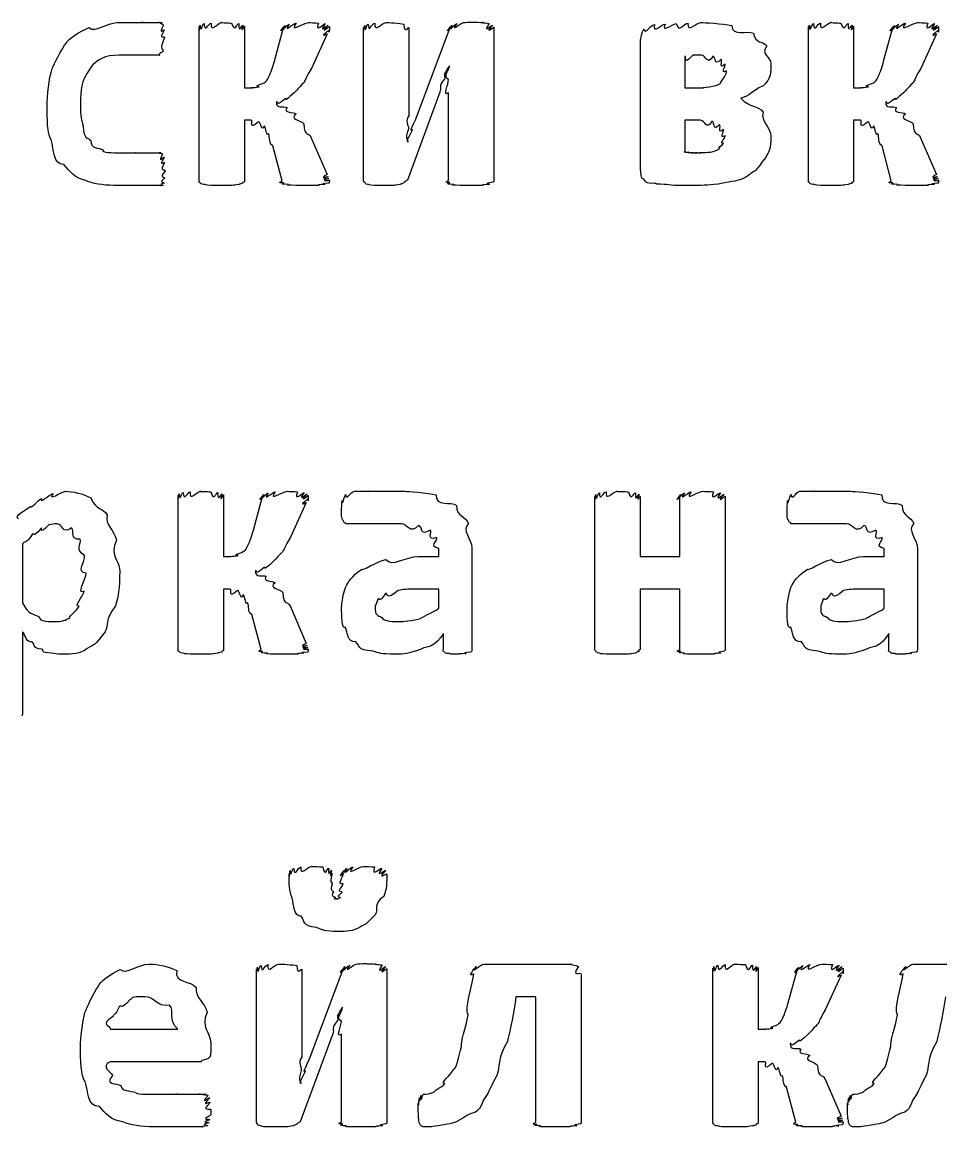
# Model space of a CAD drawing. Header units: millimetres. Extents: x 25 to 190, y 204 to 253.
# Drawn here: x 168.47 to 178.42, y 209.42 to 221.39 of the extents above; entities that cross this region are included whole.
import ezdxf

# ---------------------------------------------------------------- set-up
doc = ezdxf.new("R2010")
doc.units = ezdxf.units.MM
doc.layers.get('0').update_dxf_attribs({"linetype": 'CONTINUOUS'})

msp = doc.modelspace()

# ---------------------------------------------------------------- linework, layer by layer
at = {"color": 0}
for p, q in [((170.384, 219.662), (170.384, 221.338)), ((170.874, 221.343), (170.874, 220.676)), ((171.199, 220.963), (171.298, 221.327)), ((171.772, 221.26), (171.602, 220.886)), ((172.166, 219.673), (172.166, 221.327)), ((172.657, 221.327), (172.657, 220.373)), ((172.74, 220.357), (173.104, 221.327)), ((173.578, 221.332), (173.578, 219.673)), ((176.985, 219.662), (176.985, 221.338)), ((177.476, 221.343), (177.476, 220.676)), ((177.801, 220.963), (177.901, 221.327)), ((178.375, 221.26), (178.204, 220.886)), ((175.168, 219.8), (175.168, 221.2)), ((175.647, 221.018), (175.647, 220.676)), ((176.1, 220.858), (176.1, 220.858)), ((170.874, 220.676), (170.957, 220.676)), ((172.993, 220.627), (172.641, 219.673)), ((175.647, 220.676), (175.846, 220.676)), ((177.476, 220.676), (177.559, 220.676)), ((173.087, 219.673), (173.087, 220.621)), ((170.946, 220.323), (170.874, 220.323)), ((170.874, 220.323), (170.874, 219.656)), ((175.818, 220.323), (175.647, 220.323)), ((175.647, 220.323), (175.647, 219.982)), ((177.548, 220.323), (177.476, 220.323)), ((177.476, 220.323), (177.476, 219.656)), ((176.083, 220.153), (176.083, 220.153)), ((176.579, 220.147), (176.579, 220.147)), ((171.282, 219.668), (171.183, 220.048)), ((171.596, 220.141), (171.772, 219.734)), ((177.884, 219.668), (177.785, 220.048)), ((178.198, 220.141), (178.375, 219.734)), ((170.016, 219.772), (170.016, 219.772)), ((171.795, 219.662), (171.795, 219.662)), ((178.397, 219.662), (178.397, 219.662)), ((170.156, 214.583), (170.156, 216.258)), ((170.647, 216.264), (170.647, 215.597)), ((170.972, 215.883), (171.071, 216.247)), ((174.672, 214.594), (174.672, 216.247)), ((175.162, 216.247), (175.162, 215.597)), ((175.592, 215.597), (175.592, 216.247)), ((176.083, 216.247), (176.083, 214.594)), ((171.545, 216.181), (171.374, 215.806)), ((168.471, 215.735), (168.471, 215.095)), ((172.981, 215.597), (172.981, 215.685)), ((173.339, 215.69), (173.339, 214.594)), ((177.808, 215.597), (177.808, 215.685)), ((178.167, 215.69), (178.167, 214.594)), ((170.647, 215.597), (170.729, 215.597)), ((172.755, 215.597), (172.981, 215.597)), ((175.162, 215.597), (175.592, 215.597)), ((177.582, 215.597), (177.808, 215.597)), ((169.16, 215.415), (169.16, 215.415)), ((169.523, 215.442), (169.523, 215.442)), ((170.718, 215.244), (170.647, 215.244)), ((170.647, 215.244), (170.647, 214.577)), ((172.981, 215.244), (172.744, 215.244)), ((172.981, 215.035), (172.981, 215.244)), ((175.592, 215.244), (175.162, 215.244)), ((175.162, 215.244), (175.162, 214.588)), ((175.592, 214.588), (175.592, 215.244)), ((177.808, 215.244), (177.571, 215.244)), ((177.808, 215.035), (177.808, 215.244)), ((171.369, 215.062), (171.545, 214.654)), ((171.055, 214.588), (170.955, 214.968)), ((168.471, 214.781), (168.471, 213.894)), ((173.03, 214.594), (173.03, 214.764)), ((177.858, 214.594), (177.858, 214.764)), ((171.567, 214.583), (171.567, 214.583)), ((172.417, 212.156), (172.417, 212.156)), ((173.465, 211.18), (174.418, 211.18)), ((178.117, 211.18), (179.071, 211.18)), ((171.006, 209.471), (171.006, 211.125)), ((171.497, 211.125), (171.497, 210.172)), ((171.579, 210.155), (171.943, 211.125)), ((172.417, 211.13), (172.417, 209.471)), ((174.523, 211.07), (174.523, 209.471)), ((175.951, 209.46), (175.951, 211.136)), ((176.441, 211.142), (176.441, 210.475)), ((176.766, 210.761), (176.866, 211.125)), ((177.34, 211.059), (177.169, 210.684)), ((174.032, 210.827), (173.817, 210.827)), ((174.032, 209.471), (174.032, 210.827)), ((169.419, 210.475), (170.152, 210.475)), ((176.441, 210.475), (176.524, 210.475)), ((171.833, 210.425), (171.48, 209.471)), ((171.927, 209.471), (171.927, 210.42)), ((170.51, 210.326), (170.51, 210.265)), ((170.405, 210.122), (169.419, 210.122)), ((176.513, 210.122), (176.441, 210.122)), ((176.441, 210.122), (176.441, 209.455)), ((177.163, 209.94), (177.34, 209.532)), ((176.849, 209.466), (176.75, 209.846)), ((177.362, 209.46), (177.362, 209.46))]:
    msp.add_line(p, q, dxfattribs=at)
for points in [[(169.194, 221.327), (169.251, 221.263), (169.384, 221.382), (169.492, 221.382)], [(169.492, 221.382), (169.526, 221.382), (169.592, 221.382), (169.641, 221.382)], [(169.641, 221.382), (169.625, 221.382), (169.737, 221.382), (169.779, 221.382)], [(169.779, 221.382), (169.707, 221.382), (169.855, 221.382), (169.889, 221.382)], [(169.889, 221.382), (169.89, 221.382), (169.944, 221.382), (169.955, 221.382)], [(169.955, 221.382), (169.916, 221.382), (169.978, 221.382), (169.982, 221.382)], [(169.982, 221.382), (169.927, 221.382), (169.995, 221.372), (169.999, 221.354)], [(169.999, 221.354), (169.934, 221.23), (170.004, 221.321), (170.004, 221.299)], [(170.384, 221.338), (170.384, 221.241), (170.386, 221.35), (170.394, 221.354)], [(170.394, 221.354), (170.401, 221.252), (170.419, 221.367), (170.439, 221.371)], [(170.439, 221.371), (170.441, 221.26), (170.486, 221.376), (170.516, 221.376)], [(170.516, 221.376), (170.505, 221.263), (170.585, 221.382), (170.626, 221.382)], [(170.626, 221.382), (170.589, 221.382), (170.706, 221.379), (170.736, 221.376)], [(170.736, 221.376), (170.769, 221.26), (170.794, 221.374), (170.813, 221.371)], [(170.813, 221.371), (170.809, 221.252), (170.849, 221.361), (170.857, 221.354)], [(170.857, 221.354), (170.827, 221.241), (170.874, 221.346), (170.874, 221.343)], [(171.298, 221.327), (171.228, 221.239), (171.304, 221.345), (171.315, 221.349)], [(171.315, 221.349), (171.25, 221.25), (171.34, 221.361), (171.359, 221.365)], [(171.359, 221.365), (171.29, 221.26), (171.406, 221.376), (171.436, 221.376)], [(171.436, 221.376), (171.354, 221.263), (171.513, 221.382), (171.569, 221.382)], [(171.569, 221.382), (171.57, 221.382), (171.649, 221.379), (171.679, 221.376)], [(171.679, 221.376), (171.632, 221.26), (171.735, 221.374), (171.751, 221.371)], [(171.751, 221.371), (171.665, 221.252), (171.779, 221.361), (171.783, 221.354)], [(171.783, 221.354), (171.676, 221.241), (171.795, 221.345), (171.795, 221.338)], [(172.166, 221.327), (172.166, 221.234), (172.169, 221.341), (172.178, 221.349)], [(172.178, 221.349), (172.18, 221.25), (172.197, 221.361), (172.216, 221.365)], [(172.216, 221.365), (172.218, 221.26), (172.258, 221.376), (172.288, 221.376)], [(172.288, 221.376), (172.28, 221.263), (172.361, 221.382), (172.409, 221.382)], [(172.409, 221.382), (172.423, 221.382), (172.569, 221.376), (172.602, 221.365)], [(172.602, 221.365), (172.61, 221.245), (172.657, 221.345), (172.657, 221.327)], [(173.104, 221.327), (173.029, 221.239), (173.115, 221.346), (173.126, 221.354)], [(173.126, 221.354), (173.055, 221.252), (173.156, 221.367), (173.175, 221.371)], [(173.175, 221.371), (173.095, 221.263), (173.221, 221.382), (173.247, 221.382)], [(173.247, 221.382), (173.265, 221.385), (173.308, 221.387), (173.352, 221.387)], [(173.352, 221.387), (173.353, 221.385), (173.432, 221.385), (173.462, 221.382)], [(173.462, 221.382), (173.412, 221.382), (173.513, 221.378), (173.528, 221.371)], [(173.528, 221.371), (173.445, 221.252), (173.559, 221.361), (173.567, 221.354)], [(173.567, 221.354), (173.459, 221.239), (173.578, 221.339), (173.578, 221.332)], [(175.206, 221.31), (175.219, 221.245), (175.268, 221.356), (175.317, 221.36)], [(175.317, 221.36), (175.303, 221.252), (175.391, 221.365), (175.433, 221.365)], [(175.433, 221.365), (175.384, 221.257), (175.513, 221.371), (175.554, 221.371)], [(175.554, 221.371), (175.583, 221.26), (175.636, 221.376), (175.681, 221.376)], [(175.681, 221.376), (175.671, 221.263), (175.77, 221.382), (175.818, 221.382)], [(175.818, 221.382), (175.847, 221.382), (176.058, 221.371), (176.155, 221.349)], [(176.155, 221.349), (176.156, 221.223), (176.328, 221.302), (176.392, 221.266)], [(176.985, 221.338), (176.985, 221.241), (176.988, 221.35), (176.997, 221.354)], [(176.997, 221.354), (177.003, 221.252), (177.021, 221.367), (177.041, 221.371)], [(177.041, 221.371), (177.043, 221.26), (177.087, 221.376), (177.118, 221.376)], [(177.118, 221.376), (177.107, 221.263), (177.187, 221.382), (177.228, 221.382)], [(177.228, 221.382), (177.191, 221.382), (177.308, 221.379), (177.338, 221.376)], [(177.338, 221.376), (177.371, 221.26), (177.396, 221.374), (177.415, 221.371)], [(177.415, 221.371), (177.411, 221.252), (177.451, 221.361), (177.46, 221.354)], [(177.46, 221.354), (177.429, 221.241), (177.476, 221.346), (177.476, 221.343)], [(177.901, 221.327), (177.83, 221.239), (177.906, 221.345), (177.917, 221.349)], [(177.917, 221.349), (177.852, 221.25), (177.942, 221.361), (177.961, 221.365)], [(177.961, 221.365), (177.892, 221.26), (178.008, 221.376), (178.038, 221.376)], [(178.038, 221.376), (177.956, 221.263), (178.116, 221.382), (178.171, 221.382)], [(178.171, 221.382), (178.172, 221.382), (178.251, 221.379), (178.281, 221.376)], [(178.281, 221.376), (178.234, 221.26), (178.337, 221.374), (178.352, 221.371)], [(178.352, 221.371), (178.267, 221.252), (178.381, 221.361), (178.386, 221.354)], [(178.386, 221.354), (178.278, 221.241), (178.397, 221.345), (178.397, 221.338)], [(168.952, 221.167), (168.949, 221.194), (169.102, 221.294), (169.194, 221.327)], [(170.004, 221.299), (169.938, 221.186), (170.01, 221.25), (170.01, 221.216)], [(171.789, 221.299), (171.669, 221.197), (171.779, 221.274), (171.772, 221.26)], [(171.795, 221.338), (171.795, 221.223), (171.792, 221.313), (171.789, 221.299)], [(175.168, 221.2), (175.168, 221.19), (175.18, 221.284), (175.206, 221.31)], [(176.392, 221.266), (176.403, 221.15), (176.505, 221.184), (176.535, 221.128)], [(178.391, 221.299), (178.271, 221.197), (178.381, 221.274), (178.375, 221.26)], [(178.397, 221.338), (178.397, 221.223), (178.394, 221.313), (178.391, 221.299)], [(168.792, 220.886), (168.814, 220.93), (168.885, 221.093), (168.952, 221.167)], [(170.01, 221.216), (169.938, 221.084), (170.004, 221.096), (169.993, 221.067)], [(176.535, 221.128), (176.461, 221.04), (176.579, 221.01), (176.579, 220.941)], [(169.519, 221.029), (169.357, 221.029), (169.278, 220.982), (169.205, 220.891)], [(169.69, 221.029), (169.559, 221.029), (169.586, 221.029), (169.519, 221.029)], [(169.811, 221.029), (169.773, 221.029), (169.737, 221.029), (169.69, 221.029)], [(169.9, 221.029), (169.842, 221.029), (169.847, 221.029), (169.811, 221.029)], [(169.955, 221.029), (169.886, 221.029), (169.922, 221.029), (169.9, 221.029)], [(169.993, 221.067), (169.916, 221.029), (169.969, 221.029), (169.955, 221.029)], [(175.725, 221.023), (175.627, 220.908), (175.67, 221.021), (175.647, 221.018)], [(175.829, 221.029), (175.689, 221.029), (175.758, 221.026), (175.725, 221.023)], [(175.951, 221.018), (175.891, 220.911), (175.876, 221.029), (175.829, 221.029)], [(176.039, 220.985), (175.962, 220.897), (175.986, 221.01), (175.951, 221.018)], [(176.083, 220.93), (176.006, 220.866), (176.061, 220.97), (176.039, 220.985)], [(168.737, 220.478), (168.737, 220.588), (168.754, 220.775), (168.792, 220.886)], [(169.205, 220.891), (169.096, 220.727), (169.1, 220.667), (169.1, 220.494)], [(171.155, 220.831), (171.151, 220.816), (171.188, 220.911), (171.199, 220.963)], [(171.602, 220.886), (171.522, 220.754), (171.546, 220.77), (171.513, 220.726)], [(173.098, 220.913), (173.004, 220.787), (173.061, 220.817), (173.043, 220.77)], [(173.087, 220.764), (173.018, 220.787), (173.094, 220.865), (173.098, 220.913)], [(176.1, 220.858), (176.024, 220.822), (176.094, 220.908), (176.083, 220.93)], [(176.579, 220.941), (176.579, 220.756), (176.552, 220.764), (176.496, 220.698)], [(177.757, 220.831), (177.753, 220.816), (177.79, 220.911), (177.801, 220.963)], [(178.204, 220.886), (178.124, 220.754), (178.149, 220.77), (178.116, 220.726)], [(171.1, 220.737), (171.118, 220.743), (171.14, 220.793), (171.155, 220.831)], [(173.043, 220.77), (172.972, 220.69), (173.011, 220.673), (172.993, 220.627)], [(173.087, 220.621), (173.016, 220.569), (173.087, 220.716), (173.087, 220.764)], [(176.033, 220.72), (176.024, 220.738), (176.1, 220.799), (176.1, 220.858)], [(177.702, 220.737), (177.72, 220.743), (177.742, 220.793), (177.757, 220.831)], [(170.957, 220.676), (170.913, 220.676), (171.012, 220.679), (171.034, 220.687)], [(171.034, 220.687), (170.959, 220.694), (171.081, 220.715), (171.1, 220.737)], [(171.513, 220.726), (171.456, 220.668), (171.447, 220.65), (171.414, 220.621)], [(175.846, 220.676), (175.818, 220.676), (175.989, 220.69), (176.033, 220.72)], [(176.496, 220.698), (176.35, 220.628), (176.36, 220.589), (176.254, 220.561)], [(177.559, 220.676), (177.515, 220.676), (177.614, 220.679), (177.636, 220.687)], [(177.636, 220.687), (177.562, 220.694), (177.683, 220.715), (177.702, 220.737)], [(178.116, 220.726), (178.058, 220.668), (178.049, 220.65), (178.016, 220.621)], [(171.315, 220.555), (171.206, 220.463), (171.25, 220.529), (171.221, 220.522)], [(171.221, 220.522), (171.217, 220.436), (171.3, 220.483), (171.337, 220.461)], [(171.414, 220.621), (171.276, 220.496), (171.351, 220.573), (171.315, 220.555)], [(176.254, 220.561), (176.35, 220.456), (176.441, 220.485), (176.496, 220.412)], [(177.917, 220.555), (177.808, 220.463), (177.852, 220.529), (177.823, 220.522)], [(177.823, 220.522), (177.819, 220.436), (177.902, 220.483), (177.939, 220.461)], [(178.016, 220.621), (177.879, 220.496), (177.953, 220.573), (177.917, 220.555)], [(168.781, 220.114), (168.737, 220.172), (168.737, 220.341), (168.737, 220.478)], [(169.1, 220.494), (169.096, 220.348), (169.109, 220.329), (169.128, 220.263)], [(171.337, 220.461), (171.29, 220.396), (171.406, 220.419), (171.436, 220.39)], [(171.436, 220.39), (171.349, 220.337), (171.493, 220.325), (171.519, 220.285)], [(176.496, 220.412), (176.461, 220.313), (176.579, 220.253), (176.579, 220.147)], [(177.939, 220.461), (177.892, 220.396), (178.008, 220.419), (178.038, 220.39)], [(178.038, 220.39), (177.952, 220.337), (178.095, 220.325), (178.121, 220.285)], [(171.028, 220.307), (170.908, 220.205), (170.979, 220.323), (170.946, 220.323)], [(171.089, 220.263), (171.07, 220.187), (171.05, 220.299), (171.028, 220.307)], [(171.519, 220.285), (171.522, 220.139), (171.574, 220.197), (171.596, 220.141)], [(172.657, 220.373), (172.61, 220.308), (172.654, 220.277), (172.652, 220.23)], [(172.696, 220.224), (172.652, 220.183), (172.725, 220.313), (172.74, 220.357)], [(175.94, 220.313), (175.884, 220.205), (175.865, 220.323), (175.818, 220.323)], [(176.022, 220.279), (175.951, 220.191), (175.973, 220.304), (175.94, 220.313)], [(176.066, 220.224), (175.995, 220.161), (176.044, 220.264), (176.022, 220.279)], [(177.631, 220.307), (177.511, 220.205), (177.581, 220.323), (177.548, 220.323)], [(177.691, 220.263), (177.672, 220.187), (177.653, 220.299), (177.631, 220.307)], [(178.121, 220.285), (178.124, 220.139), (178.176, 220.197), (178.198, 220.141)], [(169.128, 220.263), (169.134, 220.103), (169.174, 220.147), (169.211, 220.103)], [(171.138, 220.175), (171.111, 220.143), (171.111, 220.241), (171.089, 220.263)], [(171.183, 220.048), (171.136, 220.07), (171.152, 220.138), (171.138, 220.175)], [(172.652, 220.23), (172.607, 220.095), (172.649, 220.133), (172.646, 220.086)], [(172.646, 220.086), (172.621, 220.095), (172.68, 220.18), (172.696, 220.224)], [(176.083, 220.153), (176.013, 220.121), (176.077, 220.205), (176.066, 220.224)], [(176.066, 220.075), (176.013, 220.062), (176.083, 220.122), (176.083, 220.153)], [(176.579, 220.147), (176.579, 220.004), (176.56, 219.987), (176.524, 219.921)], [(177.741, 220.175), (177.713, 220.143), (177.713, 220.241), (177.691, 220.263)], [(177.785, 220.048), (177.738, 220.07), (177.754, 220.138), (177.741, 220.175)], [(168.918, 219.844), (168.799, 219.841), (168.814, 220.007), (168.781, 220.114)], [(169.211, 220.103), (169.207, 220.015), (169.291, 220.026), (169.343, 220.004)], [(176.022, 220.015), (175.995, 220.018), (176.058, 220.053), (176.066, 220.075)], [(169.343, 220.004), (169.313, 219.971), (169.459, 219.971), (169.525, 219.971)], [(169.525, 219.971), (169.563, 219.971), (169.648, 219.971), (169.696, 219.971)], [(169.696, 219.971), (169.659, 219.971), (169.785, 219.971), (169.823, 219.971)], [(169.823, 219.971), (169.85, 219.971), (169.889, 219.971), (169.911, 219.971)], [(169.911, 219.971), (169.897, 219.971), (169.956, 219.971), (169.972, 219.971)], [(169.972, 219.971), (169.919, 219.971), (169.984, 219.966), (169.988, 219.96)], [(169.988, 219.96), (169.93, 219.838), (170, 219.939), (170.004, 219.921)], [(170.004, 219.921), (169.938, 219.805), (170.01, 219.885), (170.01, 219.861)], [(175.647, 219.982), (175.62, 219.978), (175.676, 219.979), (175.691, 219.976)], [(175.691, 219.976), (175.649, 219.974), (175.72, 219.974), (175.736, 219.971)], [(175.736, 219.971), (175.678, 219.971), (175.764, 219.971), (175.78, 219.971)], [(175.78, 219.971), (175.708, 219.971), (175.809, 219.971), (175.824, 219.971)], [(175.824, 219.971), (175.766, 219.971), (175.907, 219.974), (175.94, 219.982)], [(175.94, 219.982), (175.951, 219.984), (176, 220), (176.022, 220.015)], [(176.524, 219.921), (176.392, 219.753), (176.441, 219.8), (176.375, 219.756)], [(169.145, 219.673), (169.037, 219.695), (168.981, 219.77), (168.918, 219.844)], [(170.01, 219.861), (169.941, 219.753), (170.016, 219.805), (170.016, 219.772)], [(175.201, 219.684), (175.168, 219.687), (175.168, 219.747), (175.168, 219.8)], [(169.459, 219.618), (169.335, 219.618), (169.236, 219.636), (169.145, 219.673)], [(170.01, 219.695), (169.938, 219.647), (170.007, 219.654), (170.004, 219.64)], [(170.016, 219.772), (169.941, 219.691), (170.013, 219.717), (170.01, 219.695)], [(171.298, 219.645), (171.217, 219.643), (171.282, 219.659), (171.282, 219.668)], [(171.772, 219.734), (171.669, 219.687), (171.783, 219.718), (171.783, 219.712)], [(171.783, 219.712), (171.673, 219.673), (171.789, 219.697), (171.789, 219.69)], [(171.789, 219.69), (171.676, 219.658), (171.795, 219.676), (171.795, 219.673)], [(171.795, 219.673), (171.795, 219.651), (171.795, 219.665), (171.795, 219.662)], [(172.178, 219.651), (172.166, 219.647), (172.166, 219.665), (172.166, 219.673)], [(172.641, 219.673), (172.586, 219.643), (172.613, 219.653), (172.602, 219.645)], [(173.098, 219.651), (173.016, 219.647), (173.087, 219.665), (173.087, 219.673)], [(173.578, 219.673), (173.578, 219.647), (173.574, 219.658), (173.567, 219.651)], [(175.317, 219.64), (175.215, 219.636), (175.226, 219.658), (175.201, 219.684)], [(176.375, 219.756), (176.259, 219.665), (176.223, 219.676), (176.121, 219.651)], [(177.901, 219.645), (177.819, 219.643), (177.884, 219.659), (177.884, 219.668)], [(178.375, 219.734), (178.271, 219.687), (178.386, 219.718), (178.386, 219.712)], [(178.386, 219.712), (178.276, 219.673), (178.391, 219.697), (178.391, 219.69)], [(178.391, 219.69), (178.278, 219.658), (178.397, 219.676), (178.397, 219.673)], [(178.397, 219.673), (178.397, 219.651), (178.397, 219.665), (178.397, 219.662)], [(169.619, 219.618), (169.508, 219.618), (169.514, 219.618), (169.459, 219.618)], [(169.767, 219.618), (169.614, 219.618), (169.674, 219.618), (169.619, 219.618)], [(169.889, 219.618), (169.824, 219.618), (169.814, 219.618), (169.767, 219.618)], [(169.966, 219.618), (169.894, 219.618), (169.925, 219.618), (169.889, 219.618)], [(169.993, 219.618), (169.923, 219.618), (169.98, 219.618), (169.966, 219.618)], [(170.004, 219.64), (169.934, 219.618), (170, 219.618), (169.993, 219.618)], [(170.394, 219.645), (170.384, 219.643), (170.384, 219.658), (170.384, 219.662)], [(170.439, 219.629), (170.401, 219.629), (170.405, 219.637), (170.394, 219.645)], [(170.516, 219.618), (170.441, 219.621), (170.46, 219.625), (170.439, 219.629)], [(170.626, 219.618), (170.505, 219.618), (170.549, 219.618), (170.516, 219.618)], [(170.736, 219.618), (170.706, 219.618), (170.67, 219.618), (170.626, 219.618)], [(170.813, 219.629), (170.769, 219.621), (170.769, 219.621), (170.736, 219.618)], [(170.857, 219.64), (170.809, 219.629), (170.835, 219.632), (170.813, 219.629)], [(170.874, 219.656), (170.827, 219.64), (170.869, 219.647), (170.857, 219.64)], [(171.348, 219.629), (171.239, 219.629), (171.31, 219.637), (171.298, 219.645)], [(171.431, 219.618), (171.283, 219.621), (171.37, 219.625), (171.348, 219.629)], [(171.563, 219.618), (171.467, 219.618), (171.464, 219.618), (171.431, 219.618)], [(171.673, 219.618), (171.566, 219.618), (171.607, 219.618), (171.563, 219.618)], [(171.745, 219.629), (171.625, 219.621), (171.702, 219.621), (171.673, 219.618)], [(171.783, 219.64), (171.662, 219.629), (171.763, 219.632), (171.745, 219.629)], [(171.795, 219.662), (171.795, 219.64), (171.79, 219.647), (171.783, 219.64)], [(172.211, 219.629), (172.18, 219.632), (172.184, 219.643), (172.178, 219.651)], [(172.282, 219.618), (172.213, 219.621), (172.229, 219.625), (172.211, 219.629)], [(172.393, 219.618), (172.273, 219.618), (172.311, 219.618), (172.282, 219.618)], [(172.492, 219.618), (172.357, 219.618), (172.432, 219.618), (172.393, 219.618)], [(172.558, 219.629), (172.526, 219.621), (172.516, 219.621), (172.492, 219.618)], [(172.602, 219.645), (172.563, 219.629), (172.576, 219.632), (172.558, 219.629)], [(173.137, 219.629), (173.029, 219.632), (173.105, 219.643), (173.098, 219.651)], [(173.214, 219.618), (173.071, 219.621), (173.159, 219.625), (173.137, 219.629)], [(173.335, 219.618), (173.25, 219.618), (173.247, 219.618), (173.214, 219.618)], [(173.451, 219.618), (173.346, 219.618), (173.382, 219.618), (173.335, 219.618)], [(173.528, 219.629), (173.408, 219.621), (173.484, 219.621), (173.451, 219.618)], [(173.567, 219.651), (173.445, 219.632), (173.546, 219.636), (173.528, 219.629)], [(175.422, 219.629), (175.303, 219.629), (175.353, 219.636), (175.317, 219.64)], [(175.532, 219.618), (175.49, 219.621), (175.457, 219.625), (175.422, 219.629)], [(175.647, 219.618), (175.568, 219.618), (175.572, 219.618), (175.532, 219.618)], [(175.769, 219.618), (175.645, 219.618), (175.688, 219.618), (175.647, 219.618)], [(176.121, 219.651), (175.94, 219.618), (175.904, 219.618), (175.769, 219.618)], [(176.997, 219.645), (176.985, 219.643), (176.985, 219.658), (176.985, 219.662)], [(177.041, 219.629), (177.003, 219.629), (177.008, 219.637), (176.997, 219.645)], [(177.118, 219.618), (177.043, 219.621), (177.063, 219.625), (177.041, 219.629)], [(177.228, 219.618), (177.107, 219.618), (177.151, 219.618), (177.118, 219.618)], [(177.338, 219.618), (177.308, 219.618), (177.272, 219.618), (177.228, 219.618)], [(177.415, 219.629), (177.371, 219.621), (177.371, 219.621), (177.338, 219.618)], [(177.46, 219.64), (177.411, 219.629), (177.438, 219.632), (177.415, 219.629)], [(177.476, 219.656), (177.429, 219.64), (177.471, 219.647), (177.46, 219.64)], [(177.95, 219.629), (177.841, 219.629), (177.911, 219.637), (177.901, 219.645)], [(178.033, 219.618), (177.885, 219.621), (177.972, 219.625), (177.95, 219.629)], [(178.165, 219.618), (178.069, 219.618), (178.066, 219.618), (178.033, 219.618)], [(178.276, 219.618), (178.168, 219.618), (178.209, 219.618), (178.165, 219.618)], [(178.347, 219.629), (178.227, 219.621), (178.304, 219.621), (178.276, 219.618)], [(178.386, 219.64), (178.264, 219.629), (178.365, 219.632), (178.347, 219.629)], [(178.397, 219.662), (178.397, 219.64), (178.393, 219.647), (178.386, 219.64)], [(168.553, 216.137), (168.564, 216.111), (168.633, 216.203), (168.675, 216.225)], [(168.675, 216.225), (168.649, 216.159), (168.76, 216.269), (168.801, 216.28)], [(168.801, 216.28), (168.733, 216.184), (168.891, 216.303), (168.939, 216.303)], [(168.939, 216.303), (169.005, 216.303), (169.135, 216.277), (169.209, 216.231)], [(169.209, 216.231), (169.27, 216.093), (169.341, 216.126), (169.386, 216.049)], [(170.156, 216.258), (170.156, 216.162), (170.159, 216.271), (170.167, 216.275)], [(170.167, 216.275), (170.174, 216.173), (170.192, 216.287), (170.211, 216.291)], [(170.211, 216.291), (170.214, 216.181), (170.258, 216.297), (170.288, 216.297)], [(170.288, 216.297), (170.277, 216.184), (170.357, 216.303), (170.399, 216.303)], [(170.399, 216.303), (170.361, 216.303), (170.478, 216.3), (170.509, 216.297)], [(170.509, 216.297), (170.542, 216.181), (170.567, 216.294), (170.586, 216.291)], [(170.586, 216.291), (170.582, 216.173), (170.622, 216.282), (170.63, 216.275)], [(170.63, 216.275), (170.6, 216.162), (170.647, 216.267), (170.647, 216.264)], [(171.071, 216.247), (171.001, 216.159), (171.076, 216.265), (171.088, 216.269)], [(171.088, 216.269), (171.023, 216.17), (171.112, 216.282), (171.132, 216.286)], [(171.132, 216.286), (171.063, 216.181), (171.178, 216.297), (171.209, 216.297)], [(171.209, 216.297), (171.126, 216.184), (171.286, 216.303), (171.341, 216.303)], [(171.341, 216.303), (171.342, 216.303), (171.421, 216.3), (171.451, 216.297)], [(171.451, 216.297), (171.404, 216.181), (171.508, 216.294), (171.523, 216.291)], [(171.523, 216.291), (171.438, 216.173), (171.552, 216.282), (171.556, 216.275)], [(171.561, 216.22), (171.442, 216.118), (171.552, 216.195), (171.545, 216.181)], [(171.556, 216.275), (171.449, 216.162), (171.567, 216.265), (171.567, 216.258)], [(171.567, 216.258), (171.567, 216.144), (171.564, 216.233), (171.561, 216.22)], [(171.928, 216.104), (171.928, 216.096), (171.929, 216.181), (171.934, 216.203)], [(171.934, 216.203), (171.939, 216.14), (171.953, 216.247), (171.972, 216.269)], [(171.972, 216.269), (171.975, 216.184), (172.022, 216.303), (172.066, 216.303)], [(172.066, 216.303), (172.063, 216.303), (172.161, 216.303), (172.22, 216.303)], [(172.22, 216.303), (172.182, 216.303), (172.341, 216.303), (172.408, 216.303)], [(172.408, 216.303), (172.435, 216.303), (172.547, 216.303), (172.617, 216.303)], [(172.617, 216.303), (172.636, 216.303), (172.861, 216.289), (172.954, 216.264)], [(172.954, 216.264), (172.938, 216.133), (173.119, 216.199), (173.174, 216.148)], [(174.672, 216.247), (174.672, 216.155), (174.675, 216.261), (174.683, 216.269)], [(174.683, 216.269), (174.686, 216.17), (174.702, 216.282), (174.721, 216.286)], [(174.721, 216.286), (174.723, 216.181), (174.763, 216.297), (174.793, 216.297)], [(174.793, 216.297), (174.785, 216.184), (174.866, 216.303), (174.914, 216.303)], [(174.914, 216.303), (174.884, 216.303), (175.005, 216.3), (175.036, 216.297)], [(175.036, 216.297), (175.065, 216.181), (175.093, 216.293), (175.113, 216.286)], [(175.113, 216.286), (175.102, 216.17), (175.143, 216.276), (175.151, 216.269)], [(175.151, 216.269), (175.116, 216.159), (175.162, 216.258), (175.162, 216.247)], [(175.592, 216.247), (175.521, 216.159), (175.595, 216.265), (175.603, 216.269)], [(175.603, 216.269), (175.534, 216.17), (175.623, 216.282), (175.642, 216.286)], [(175.642, 216.286), (175.572, 216.181), (175.683, 216.297), (175.714, 216.297)], [(175.714, 216.297), (175.634, 216.184), (175.788, 216.303), (175.84, 216.303)], [(175.84, 216.303), (175.852, 216.303), (175.926, 216.3), (175.956, 216.297)], [(175.956, 216.297), (175.913, 216.181), (176.014, 216.293), (176.033, 216.286)], [(176.033, 216.286), (175.951, 216.17), (176.064, 216.276), (176.072, 216.269)], [(176.072, 216.269), (175.964, 216.155), (176.083, 216.254), (176.083, 216.247)], [(176.755, 216.104), (176.755, 216.096), (176.757, 216.181), (176.761, 216.203)], [(176.761, 216.203), (176.766, 216.14), (176.78, 216.247), (176.8, 216.269)], [(176.8, 216.269), (176.802, 216.184), (176.849, 216.303), (176.893, 216.303)], [(176.893, 216.303), (176.891, 216.303), (176.988, 216.303), (177.048, 216.303)], [(177.048, 216.303), (177.009, 216.303), (177.169, 216.303), (177.235, 216.303)], [(177.235, 216.303), (177.263, 216.303), (177.374, 216.303), (177.444, 216.303)], [(177.444, 216.303), (177.464, 216.303), (177.689, 216.289), (177.781, 216.264)], [(177.781, 216.264), (177.765, 216.133), (177.946, 216.199), (178.001, 216.148)], [(168.427, 216.005), (168.366, 216.038), (168.512, 216.1), (168.553, 216.137)], [(171.928, 216.038), (171.928, 216.029), (171.928, 216.082), (171.928, 216.104)], [(173.174, 216.148), (173.17, 216.029), (173.275, 216.032), (173.301, 215.955)], [(176.755, 216.038), (176.755, 216.029), (176.755, 216.082), (176.755, 216.104)], [(178.001, 216.148), (177.997, 216.029), (178.102, 216.032), (178.128, 215.955)], [(169.386, 216.049), (169.361, 215.938), (169.468, 215.879), (169.49, 215.773)], [(171.945, 215.988), (171.931, 215.99), (171.931, 216.019), (171.928, 216.038)], [(171.967, 215.961), (171.946, 215.963), (171.952, 215.977), (171.945, 215.988)], [(171.994, 215.95), (171.961, 215.95), (171.974, 215.952), (171.967, 215.961)], [(176.772, 215.988), (176.758, 215.99), (176.758, 216.019), (176.755, 216.038)], [(176.794, 215.961), (176.773, 215.963), (176.779, 215.977), (176.772, 215.988)], [(176.822, 215.95), (176.789, 215.95), (176.801, 215.952), (176.794, 215.961)], [(168.669, 215.9), (168.571, 215.784), (168.608, 215.863), (168.576, 215.834)], [(168.757, 215.938), (168.631, 215.817), (168.698, 215.918), (168.669, 215.9)], [(168.845, 215.95), (168.807, 215.95), (168.786, 215.946), (168.757, 215.938)], [(169, 215.906), (168.898, 215.831), (168.908, 215.95), (168.845, 215.95)], [(169.093, 215.784), (168.979, 215.773), (169.04, 215.875), (169, 215.906)], [(170.928, 215.751), (170.924, 215.736), (170.961, 215.831), (170.972, 215.883)], [(172.066, 215.95), (171.986, 215.95), (172.008, 215.95), (171.994, 215.95)], [(172.187, 215.95), (172.052, 215.95), (172.099, 215.95), (172.066, 215.95)], [(172.353, 215.95), (172.266, 215.95), (172.234, 215.95), (172.187, 215.95)], [(172.573, 215.95), (172.394, 215.95), (172.419, 215.95), (172.353, 215.95)], [(172.761, 215.933), (172.667, 215.831), (172.646, 215.95), (172.573, 215.95)], [(172.887, 215.883), (172.769, 215.809), (172.811, 215.922), (172.761, 215.933)], [(172.959, 215.801), (172.835, 215.765), (172.92, 215.862), (172.887, 215.883)], [(173.301, 215.955), (173.221, 215.875), (173.339, 215.79), (173.339, 215.69)], [(176.893, 215.95), (176.813, 215.95), (176.836, 215.95), (176.822, 215.95)], [(177.014, 215.95), (176.88, 215.95), (176.926, 215.95), (176.893, 215.95)], [(177.18, 215.95), (177.093, 215.95), (177.061, 215.95), (177.014, 215.95)], [(177.4, 215.95), (177.221, 215.95), (177.246, 215.95), (177.18, 215.95)], [(177.588, 215.933), (177.494, 215.831), (177.473, 215.95), (177.4, 215.95)], [(177.715, 215.883), (177.596, 215.809), (177.639, 215.922), (177.588, 215.933)], [(177.786, 215.801), (177.662, 215.765), (177.748, 215.862), (177.715, 215.883)], [(178.128, 215.955), (178.048, 215.875), (178.167, 215.79), (178.167, 215.69)], [(168.576, 215.834), (168.505, 215.729), (168.506, 215.775), (168.471, 215.735)], [(169.143, 215.608), (169.027, 215.67), (169.118, 215.732), (169.093, 215.784)], [(169.49, 215.773), (169.405, 215.611), (169.523, 215.56), (169.523, 215.442)], [(170.873, 215.658), (170.89, 215.663), (170.913, 215.714), (170.928, 215.751)], [(171.374, 215.806), (171.294, 215.674), (171.319, 215.69), (171.286, 215.646)], [(172.981, 215.685), (172.865, 215.699), (172.973, 215.768), (172.959, 215.801)], [(177.808, 215.685), (177.692, 215.699), (177.8, 215.768), (177.786, 215.801)], [(169.16, 215.415), (169.045, 215.423), (169.154, 215.544), (169.143, 215.608)], [(170.729, 215.597), (170.685, 215.597), (170.784, 215.599), (170.807, 215.608)], [(170.807, 215.608), (170.732, 215.615), (170.853, 215.635), (170.873, 215.658)], [(171.286, 215.646), (171.228, 215.588), (171.22, 215.57), (171.187, 215.542)], [(171.187, 215.542), (171.049, 215.416), (171.123, 215.494), (171.088, 215.476)], [(172.149, 215.459), (172.145, 215.434), (172.304, 215.542), (172.408, 215.564)], [(172.408, 215.564), (172.468, 215.478), (172.625, 215.597), (172.755, 215.597)], [(176.976, 215.459), (176.972, 215.434), (177.131, 215.542), (177.235, 215.564)], [(177.235, 215.564), (177.296, 215.478), (177.453, 215.597), (177.582, 215.597)], [(169.138, 215.222), (169.045, 215.174), (169.16, 215.349), (169.16, 215.415)], [(169.523, 215.442), (169.523, 215.236), (169.508, 215.175), (169.479, 215.062)], [(171.088, 215.476), (170.979, 215.383), (171.023, 215.45), (170.994, 215.442)], [(170.994, 215.442), (170.99, 215.357), (171.073, 215.404), (171.11, 215.382)], [(171.11, 215.382), (171.063, 215.317), (171.178, 215.339), (171.209, 215.31)], [(171.983, 215.288), (172.005, 215.343), (172.078, 215.415), (172.149, 215.459)], [(176.81, 215.288), (176.833, 215.343), (176.906, 215.415), (176.976, 215.459)], [(170.801, 215.228), (170.681, 215.126), (170.751, 215.244), (170.718, 215.244)], [(171.209, 215.31), (171.122, 215.258), (171.265, 215.246), (171.292, 215.205)], [(171.928, 215.046), (171.928, 215.085), (171.946, 215.218), (171.983, 215.288)], [(172.744, 215.244), (172.63, 215.244), (172.598, 215.239), (172.54, 215.228)], [(176.755, 215.046), (176.755, 215.085), (176.773, 215.218), (176.81, 215.288)], [(177.571, 215.244), (177.457, 215.244), (177.425, 215.239), (177.367, 215.228)], [(169.083, 215.057), (169.019, 215.053), (169.127, 215.163), (169.138, 215.222)], [(170.862, 215.184), (170.842, 215.108), (170.823, 215.219), (170.801, 215.228)], [(170.911, 215.095), (170.884, 215.064), (170.884, 215.161), (170.862, 215.184)], [(171.292, 215.205), (171.294, 215.059), (171.347, 215.117), (171.369, 215.062)], [(172.32, 215.134), (172.288, 215.03), (172.292, 215.085), (172.292, 215.057)], [(172.402, 215.194), (172.325, 215.079), (172.338, 215.158), (172.32, 215.134)], [(172.54, 215.228), (172.398, 215.108), (172.438, 215.208), (172.402, 215.194)], [(177.147, 215.134), (177.115, 215.03), (177.119, 215.085), (177.119, 215.057)], [(177.23, 215.194), (177.152, 215.079), (177.165, 215.158), (177.147, 215.134)], [(177.367, 215.228), (177.225, 215.108), (177.265, 215.208), (177.23, 215.194)], [(168.471, 215.095), (168.531, 214.96), (168.593, 214.977), (168.652, 214.941)], [(168.983, 214.936), (168.968, 214.949), (169.056, 215.004), (169.083, 215.057)], [(169.479, 215.062), (169.35, 214.894), (169.414, 214.858), (169.364, 214.781)], [(170.955, 214.968), (170.908, 214.991), (170.925, 215.058), (170.911, 215.095)], [(171.967, 214.831), (171.928, 214.795), (171.928, 214.964), (171.928, 215.046)], [(172.292, 215.057), (172.288, 214.949), (172.315, 214.964), (172.364, 214.936)], [(172.782, 214.924), (172.795, 214.938), (172.911, 214.986), (172.981, 215.035)], [(176.794, 214.831), (176.755, 214.795), (176.755, 214.964), (176.755, 215.046)], [(177.119, 215.057), (177.115, 214.949), (177.143, 214.964), (177.191, 214.936)], [(177.61, 214.924), (177.622, 214.938), (177.738, 214.986), (177.808, 215.035)], [(168.652, 214.941), (168.649, 214.891), (168.771, 214.891), (168.835, 214.891)], [(168.835, 214.891), (168.887, 214.891), (168.942, 214.905), (168.983, 214.936)], [(172.364, 214.936), (172.387, 214.891), (172.486, 214.891), (172.579, 214.891)], [(172.579, 214.891), (172.552, 214.891), (172.719, 214.902), (172.782, 214.924)], [(177.191, 214.936), (177.214, 214.891), (177.314, 214.891), (177.406, 214.891)], [(177.406, 214.891), (177.38, 214.891), (177.546, 214.902), (177.61, 214.924)], [(168.576, 214.671), (168.505, 214.66), (168.506, 214.74), (168.471, 214.781)], [(169.364, 214.781), (169.248, 214.623), (169.248, 214.643), (169.171, 214.599)], [(172.083, 214.671), (171.983, 214.671), (171.996, 214.767), (171.967, 214.831)], [(173.03, 214.764), (172.942, 214.612), (172.876, 214.629), (172.788, 214.594)], [(176.91, 214.671), (176.81, 214.671), (176.823, 214.767), (176.794, 214.831)], [(177.858, 214.764), (177.77, 214.612), (177.704, 214.629), (177.615, 214.594)], [(168.68, 214.594), (168.576, 214.596), (168.611, 214.641), (168.576, 214.671)], [(171.545, 214.654), (171.442, 214.607), (171.556, 214.639), (171.556, 214.632)], [(172.265, 214.571), (172.083, 214.583), (172.134, 214.627), (172.083, 214.671)], [(177.092, 214.571), (176.91, 214.583), (176.961, 214.627), (176.91, 214.671)], [(168.785, 214.55), (168.644, 214.556), (168.716, 214.574), (168.68, 214.594)], [(168.906, 214.539), (168.832, 214.539), (168.821, 214.541), (168.785, 214.55)], [(169.171, 214.599), (169.093, 214.539), (169.005, 214.539), (168.906, 214.539)], [(170.167, 214.566), (170.156, 214.563), (170.156, 214.579), (170.156, 214.583)], [(170.211, 214.55), (170.174, 214.55), (170.178, 214.558), (170.167, 214.566)], [(170.288, 214.539), (170.214, 214.541), (170.233, 214.545), (170.211, 214.55)], [(170.399, 214.539), (170.277, 214.539), (170.321, 214.539), (170.288, 214.539)], [(170.509, 214.539), (170.478, 214.539), (170.443, 214.539), (170.399, 214.539)], [(170.586, 214.55), (170.542, 214.541), (170.542, 214.541), (170.509, 214.539)], [(170.63, 214.561), (170.582, 214.55), (170.608, 214.552), (170.586, 214.55)], [(170.647, 214.577), (170.6, 214.561), (170.641, 214.568), (170.63, 214.561)], [(171.071, 214.566), (170.99, 214.563), (171.055, 214.58), (171.055, 214.588)], [(171.121, 214.55), (171.012, 214.55), (171.082, 214.558), (171.071, 214.566)], [(171.203, 214.539), (171.056, 214.541), (171.143, 214.545), (171.121, 214.55)], [(171.336, 214.539), (171.239, 214.539), (171.237, 214.539), (171.203, 214.539)], [(171.446, 214.539), (171.339, 214.539), (171.38, 214.539), (171.336, 214.539)], [(171.517, 214.55), (171.398, 214.541), (171.475, 214.541), (171.446, 214.539)], [(171.556, 214.561), (171.435, 214.55), (171.535, 214.552), (171.517, 214.55)], [(171.556, 214.632), (171.446, 214.594), (171.561, 214.617), (171.561, 214.61)], [(171.561, 214.61), (171.449, 214.579), (171.567, 214.596), (171.567, 214.594)], [(171.567, 214.583), (171.567, 214.561), (171.563, 214.568), (171.556, 214.561)], [(171.567, 214.594), (171.567, 214.571), (171.567, 214.585), (171.567, 214.583)], [(172.507, 214.539), (172.343, 214.539), (172.338, 214.55), (172.265, 214.571)], [(172.788, 214.594), (172.648, 214.539), (172.606, 214.539), (172.507, 214.539)], [(173.047, 214.561), (173.016, 214.561), (173.03, 214.579), (173.03, 214.594)], [(173.097, 214.544), (173.038, 214.545), (173.058, 214.552), (173.047, 214.561)], [(173.185, 214.539), (173.082, 214.539), (173.119, 214.54), (173.097, 214.544)], [(173.273, 214.544), (173.159, 214.539), (173.225, 214.539), (173.185, 214.539)], [(173.323, 214.561), (173.199, 214.545), (173.295, 214.547), (173.273, 214.544)], [(173.339, 214.594), (173.339, 214.561), (173.334, 214.568), (173.323, 214.561)], [(174.683, 214.571), (174.672, 214.568), (174.672, 214.585), (174.672, 214.594)], [(174.721, 214.55), (174.686, 214.552), (174.69, 214.563), (174.683, 214.571)], [(174.793, 214.539), (174.723, 214.541), (174.739, 214.545), (174.721, 214.55)], [(174.914, 214.539), (174.785, 214.539), (174.826, 214.539), (174.793, 214.539)], [(175.036, 214.539), (175.002, 214.539), (174.965, 214.539), (174.914, 214.539)], [(175.113, 214.55), (175.065, 214.541), (175.069, 214.541), (175.036, 214.539)], [(175.151, 214.566), (175.102, 214.552), (175.131, 214.556), (175.113, 214.55)], [(175.162, 214.588), (175.116, 214.563), (175.158, 214.573), (175.151, 214.566)], [(175.603, 214.566), (175.521, 214.563), (175.592, 214.58), (175.592, 214.588)], [(175.642, 214.55), (175.534, 214.552), (175.61, 214.562), (175.603, 214.566)], [(175.714, 214.539), (175.572, 214.541), (175.66, 214.545), (175.642, 214.55)], [(175.84, 214.539), (175.752, 214.539), (175.747, 214.539), (175.714, 214.539)], [(175.956, 214.539), (175.852, 214.539), (175.887, 214.539), (175.84, 214.539)], [(176.033, 214.55), (175.913, 214.541), (175.989, 214.541), (175.956, 214.539)], [(176.072, 214.571), (175.951, 214.552), (176.051, 214.556), (176.033, 214.55)], [(176.083, 214.594), (176.083, 214.568), (176.079, 214.579), (176.072, 214.571)], [(177.334, 214.539), (177.17, 214.539), (177.165, 214.55), (177.092, 214.571)], [(177.615, 214.594), (177.475, 214.539), (177.433, 214.539), (177.334, 214.539)], [(177.874, 214.561), (177.843, 214.561), (177.858, 214.579), (177.858, 214.594)], [(177.924, 214.544), (177.865, 214.545), (177.885, 214.552), (177.874, 214.561)], [(178.012, 214.539), (177.909, 214.539), (177.946, 214.54), (177.924, 214.544)], [(178.101, 214.544), (177.986, 214.539), (178.052, 214.539), (178.012, 214.539)], [(178.15, 214.561), (178.026, 214.545), (178.122, 214.547), (178.101, 214.544)], [(178.167, 214.594), (178.167, 214.561), (178.161, 214.568), (178.15, 214.561)], [(168.471, 213.894), (168.468, 213.866), (168.467, 213.88), (168.46, 213.872)], [(171.359, 212.156), (171.359, 212.08), (171.362, 212.183), (171.37, 212.194)], [(171.392, 211.897), (171.359, 211.97), (171.359, 212.059), (171.359, 212.156)], [(171.37, 212.194), (171.373, 212.102), (171.389, 212.212), (171.409, 212.217)], [(171.409, 212.217), (171.414, 212.113), (171.456, 212.229), (171.486, 212.233)], [(171.486, 212.233), (171.476, 212.12), (171.558, 212.239), (171.602, 212.239)], [(171.602, 212.239), (171.571, 212.239), (171.693, 212.236), (171.723, 212.233)], [(171.723, 212.233), (171.748, 212.113), (171.774, 212.223), (171.789, 212.217)], [(171.789, 212.217), (171.778, 212.102), (171.812, 212.205), (171.817, 212.194)], [(171.817, 212.194), (171.789, 212.084), (171.827, 212.175), (171.827, 212.161)], [(171.827, 212.161), (171.789, 212.029), (171.827, 212.084), (171.827, 212.051)], [(171.949, 212.167), (171.869, 212.084), (171.95, 212.186), (171.954, 212.194)], [(171.943, 212.051), (171.869, 212.032), (171.949, 212.126), (171.949, 212.167)], [(171.954, 212.194), (171.88, 212.102), (171.972, 212.212), (171.987, 212.217)], [(171.987, 212.217), (171.91, 212.113), (172.022, 212.229), (172.048, 212.233)], [(172.048, 212.233), (171.965, 212.12), (172.116, 212.239), (172.164, 212.239)], [(172.164, 212.239), (172.182, 212.239), (172.255, 212.236), (172.285, 212.233)], [(172.285, 212.233), (172.244, 212.113), (172.343, 212.223), (172.362, 212.217)], [(172.362, 212.217), (172.285, 212.102), (172.398, 212.205), (172.406, 212.194)], [(172.406, 212.194), (172.299, 212.08), (172.417, 212.17), (172.417, 212.156)], [(172.417, 212.156), (172.417, 211.981), (172.406, 211.991), (172.384, 211.913)], [(171.827, 212.051), (171.792, 211.963), (171.835, 211.988), (171.839, 211.963)], [(171.932, 211.963), (171.866, 211.963), (171.943, 212.018), (171.943, 212.051)], [(171.491, 211.698), (171.403, 211.698), (171.414, 211.82), (171.392, 211.897)], [(171.839, 211.963), (171.803, 211.91), (171.853, 211.916), (171.861, 211.902)], [(171.861, 211.902), (171.818, 211.886), (171.877, 211.886), (171.888, 211.886)], [(171.888, 211.886), (171.84, 211.886), (171.908, 211.891), (171.916, 211.902)], [(171.916, 211.902), (171.855, 211.91), (171.928, 211.937), (171.932, 211.963)], [(172.384, 211.913), (172.259, 211.831), (172.335, 211.773), (172.291, 211.715)], [(171.657, 211.577), (171.491, 211.591), (171.535, 211.646), (171.491, 211.698)], [(172.291, 211.715), (172.175, 211.599), (172.197, 211.616), (172.131, 211.583)], [(171.888, 211.533), (171.741, 211.533), (171.723, 211.547), (171.657, 211.577)], [(172.131, 211.583), (172.043, 211.533), (171.983, 211.533), (171.888, 211.533)], [(169.529, 211.12), (169.595, 211.062), (169.723, 211.18), (169.838, 211.18)], [(169.838, 211.18), (169.944, 211.18), (170.055, 211.156), (170.141, 211.109)], [(171.056, 211.164), (171.057, 211.059), (171.097, 211.175), (171.128, 211.175)], [(171.128, 211.175), (171.119, 211.062), (171.201, 211.18), (171.249, 211.18)], [(171.249, 211.18), (171.263, 211.18), (171.409, 211.175), (171.442, 211.164)], [(171.965, 211.153), (171.895, 211.051), (171.996, 211.165), (172.015, 211.169)], [(172.015, 211.169), (171.935, 211.062), (172.06, 211.18), (172.087, 211.18)], [(172.087, 211.18), (172.104, 211.183), (172.147, 211.186), (172.192, 211.186)], [(172.192, 211.186), (172.193, 211.183), (172.271, 211.183), (172.302, 211.18)], [(172.302, 211.18), (172.252, 211.18), (172.353, 211.176), (172.368, 211.169)], [(172.368, 211.169), (172.285, 211.051), (172.398, 211.16), (172.406, 211.153)], [(173.387, 211.153), (173.313, 211.062), (173.432, 211.18), (173.465, 211.18)], [(174.418, 211.18), (174.369, 211.18), (174.476, 211.171), (174.496, 211.153)], [(175.962, 211.153), (175.969, 211.051), (175.986, 211.165), (176.006, 211.169)], [(176.006, 211.169), (176.009, 211.059), (176.053, 211.175), (176.083, 211.175)], [(176.083, 211.175), (176.072, 211.062), (176.152, 211.18), (176.193, 211.18)], [(176.193, 211.18), (176.156, 211.18), (176.273, 211.177), (176.304, 211.175)], [(176.304, 211.175), (176.337, 211.059), (176.361, 211.172), (176.381, 211.169)], [(176.381, 211.169), (176.377, 211.051), (176.416, 211.16), (176.425, 211.153)], [(176.926, 211.164), (176.857, 211.059), (176.973, 211.175), (177.003, 211.175)], [(177.003, 211.175), (176.921, 211.062), (177.081, 211.18), (177.136, 211.18)], [(177.136, 211.18), (177.137, 211.18), (177.216, 211.177), (177.246, 211.175)], [(177.246, 211.175), (177.199, 211.059), (177.303, 211.172), (177.318, 211.169)], [(177.318, 211.169), (177.232, 211.051), (177.347, 211.16), (177.351, 211.153)], [(178.04, 211.153), (177.965, 211.062), (178.084, 211.18), (178.117, 211.18)], [(169.297, 210.943), (169.293, 210.982), (169.437, 211.078), (169.529, 211.12)], [(170.141, 211.109), (170.113, 210.971), (170.295, 211.004), (170.35, 210.927)], [(171.006, 211.125), (171.006, 211.033), (171.009, 211.139), (171.017, 211.147)], [(171.017, 211.147), (171.02, 211.048), (171.037, 211.16), (171.056, 211.164)], [(171.442, 211.164), (171.45, 211.044), (171.497, 211.143), (171.497, 211.125)], [(171.943, 211.125), (171.869, 211.037), (171.954, 211.145), (171.965, 211.153)], [(172.406, 211.153), (172.299, 211.037), (172.417, 211.138), (172.417, 211.13)], [(173.299, 210.629), (173.258, 210.709), (173.341, 210.91), (173.36, 211.075)], [(173.36, 211.075), (173.28, 211.028), (173.372, 211.138), (173.387, 211.153)], [(174.496, 211.153), (174.405, 211.026), (174.523, 211.106), (174.523, 211.07)], [(175.951, 211.136), (175.951, 211.04), (175.954, 211.148), (175.962, 211.153)], [(176.425, 211.153), (176.395, 211.04), (176.441, 211.145), (176.441, 211.142)], [(176.866, 211.125), (176.795, 211.037), (176.871, 211.143), (176.882, 211.147)], [(176.882, 211.147), (176.818, 211.048), (176.907, 211.16), (176.926, 211.164)], [(177.356, 211.098), (177.236, 210.996), (177.347, 211.073), (177.34, 211.059)], [(177.351, 211.153), (177.243, 211.04), (177.362, 211.143), (177.362, 211.136)], [(177.362, 211.136), (177.362, 211.022), (177.359, 211.111), (177.356, 211.098)], [(177.952, 210.629), (177.91, 210.709), (177.993, 210.91), (178.012, 211.075)], [(178.012, 211.075), (177.932, 211.028), (178.025, 211.138), (178.04, 211.153)], [(169.149, 210.662), (169.168, 210.709), (169.234, 210.866), (169.297, 210.943)], [(169.794, 210.827), (169.62, 210.827), (169.68, 210.816), (169.634, 210.794)], [(170.064, 210.734), (169.918, 210.709), (169.915, 210.827), (169.794, 210.827)], [(170.35, 210.927), (170.341, 210.816), (170.445, 210.759), (170.472, 210.657)], [(173.817, 210.827), (173.791, 210.647), (173.76, 210.486), (173.724, 210.342)], [(178.47, 210.827), (178.443, 210.647), (178.412, 210.486), (178.376, 210.342)], [(169.518, 210.717), (169.466, 210.607), (169.464, 210.651), (169.446, 210.607)], [(169.634, 210.794), (169.529, 210.669), (169.551, 210.75), (169.518, 210.717)], [(170.152, 210.475), (170.039, 210.585), (170.126, 210.67), (170.064, 210.734)], [(171.938, 210.712), (171.844, 210.585), (171.901, 210.615), (171.883, 210.568)], [(171.927, 210.563), (171.858, 210.585), (171.934, 210.663), (171.938, 210.712)], [(176.722, 210.629), (176.718, 210.614), (176.755, 210.709), (176.766, 210.761)], [(169.099, 210.293), (169.099, 210.371), (169.116, 210.552), (169.149, 210.662)], [(169.446, 210.607), (169.311, 210.522), (169.419, 210.522), (169.419, 210.475)], [(170.472, 210.657), (170.392, 210.493), (170.51, 210.443), (170.51, 210.326)], [(173.228, 210.287), (173.214, 210.331), (173.277, 210.499), (173.299, 210.629)], [(176.667, 210.535), (176.685, 210.541), (176.707, 210.592), (176.722, 210.629)], [(177.169, 210.684), (177.089, 210.552), (177.114, 210.568), (177.081, 210.524)], [(177.88, 210.287), (177.866, 210.331), (177.929, 210.499), (177.952, 210.629)], [(171.883, 210.568), (171.811, 210.488), (171.851, 210.472), (171.833, 210.425)], [(171.927, 210.42), (171.855, 210.367), (171.927, 210.514), (171.927, 210.563)], [(176.524, 210.475), (176.48, 210.475), (176.579, 210.477), (176.601, 210.486)], [(176.601, 210.486), (176.527, 210.493), (176.648, 210.513), (176.667, 210.535)], [(177.081, 210.524), (177.023, 210.467), (177.014, 210.449), (176.982, 210.42)], [(173.724, 210.342), (173.604, 210.129), (173.652, 210.079), (173.608, 209.973)], [(176.882, 210.353), (176.773, 210.261), (176.818, 210.327), (176.789, 210.32)], [(176.982, 210.42), (176.844, 210.294), (176.918, 210.371), (176.882, 210.353)], [(178.376, 210.342), (178.256, 210.129), (178.304, 210.079), (178.26, 209.973)], [(169.149, 209.907), (169.099, 209.97), (169.099, 210.145), (169.099, 210.293)], [(170.51, 210.265), (170.51, 210.166), (170.499, 210.177), (170.477, 210.155)], [(173.145, 210.045), (173.163, 210.018), (173.202, 210.191), (173.228, 210.287)], [(176.789, 210.32), (176.784, 210.235), (176.867, 210.282), (176.904, 210.26)], [(176.904, 210.26), (176.857, 210.195), (176.973, 210.217), (177.003, 210.188)], [(177.797, 210.045), (177.815, 210.018), (177.854, 210.191), (177.88, 210.287)], [(169.419, 210.122), (169.311, 210.067), (169.427, 210.017), (169.446, 209.973)], [(170.477, 210.155), (170.348, 210.122), (170.43, 210.122), (170.405, 210.122)], [(171.497, 210.172), (171.45, 210.107), (171.494, 210.075), (171.491, 210.028)], [(171.535, 210.023), (171.491, 209.981), (171.564, 210.111), (171.579, 210.155)], [(176.596, 210.105), (176.476, 210.003), (176.546, 210.122), (176.513, 210.122)], [(176.656, 210.061), (176.637, 209.985), (176.617, 210.097), (176.596, 210.105)], [(177.003, 210.188), (176.917, 210.136), (177.06, 210.123), (177.086, 210.083)], [(169.446, 209.973), (169.349, 209.864), (169.493, 209.896), (169.534, 209.863)], [(171.491, 210.028), (171.447, 209.893), (171.488, 209.932), (171.486, 209.885)], [(171.486, 209.885), (171.461, 209.893), (171.52, 209.979), (171.535, 210.023)], [(173.046, 209.885), (172.986, 209.886), (173.115, 209.979), (173.145, 210.045)], [(173.608, 209.973), (173.52, 209.802), (173.52, 209.781), (173.465, 209.708)], [(176.706, 209.973), (176.678, 209.941), (176.678, 210.039), (176.656, 210.061)], [(176.75, 209.846), (176.703, 209.868), (176.72, 209.936), (176.706, 209.973)], [(177.086, 210.083), (177.089, 209.937), (177.141, 209.995), (177.163, 209.94)], [(177.698, 209.885), (177.639, 209.886), (177.767, 209.979), (177.797, 210.045)], [(178.26, 209.973), (178.172, 209.802), (178.172, 209.781), (178.117, 209.708)], [(169.303, 209.637), (169.168, 209.637), (169.184, 209.799), (169.149, 209.907)], [(169.534, 209.863), (169.547, 209.802), (169.628, 209.809), (169.694, 209.791)], [(172.936, 209.797), (172.916, 209.805), (173.013, 209.844), (173.046, 209.885)], [(177.588, 209.797), (177.569, 209.805), (177.665, 209.844), (177.698, 209.885)], [(169.694, 209.791), (169.679, 209.769), (169.841, 209.769), (169.937, 209.769)], [(169.937, 209.769), (169.97, 209.769), (170.082, 209.769), (170.141, 209.769)], [(170.141, 209.769), (170.087, 209.769), (170.248, 209.769), (170.29, 209.769)], [(170.29, 209.769), (170.29, 209.769), (170.368, 209.769), (170.394, 209.769)], [(170.394, 209.769), (170.345, 209.769), (170.445, 209.769), (170.46, 209.769)], [(170.46, 209.769), (170.37, 209.769), (170.478, 209.765), (170.483, 209.758)], [(170.483, 209.758), (170.381, 209.64), (170.495, 209.744), (170.499, 209.731)], [(172.77, 209.731), (172.773, 209.64), (172.782, 209.754), (172.787, 209.758)], [(172.787, 209.758), (172.784, 209.651), (172.803, 209.769), (172.814, 209.769)], [(172.814, 209.769), (172.839, 209.769), (172.898, 209.778), (172.936, 209.797)], [(177.423, 209.731), (177.425, 209.64), (177.435, 209.754), (177.439, 209.758)], [(177.439, 209.758), (177.436, 209.651), (177.455, 209.769), (177.467, 209.769)], [(177.467, 209.769), (177.491, 209.769), (177.551, 209.778), (177.588, 209.797)], [(169.557, 209.471), (169.422, 209.489), (169.372, 209.562), (169.303, 209.637)], [(170.499, 209.731), (170.389, 209.615), (170.505, 209.703), (170.505, 209.681)], [(170.505, 209.681), (170.392, 209.571), (170.51, 209.631), (170.51, 209.598)], [(172.759, 209.675), (172.762, 209.615), (172.766, 209.719), (172.77, 209.731)], [(172.759, 209.587), (172.759, 209.567), (172.759, 209.653), (172.759, 209.675)], [(173.465, 209.708), (173.41, 209.54), (173.349, 209.582), (173.283, 209.538)], [(177.411, 209.675), (177.414, 209.615), (177.418, 209.719), (177.423, 209.731)], [(177.411, 209.587), (177.411, 209.567), (177.411, 209.653), (177.411, 209.675)], [(178.117, 209.708), (178.062, 209.54), (178.001, 209.582), (177.935, 209.538)], [(170.499, 209.494), (170.385, 209.456), (170.496, 209.471), (170.494, 209.46)], [(170.505, 209.538), (170.389, 209.483), (170.502, 209.507), (170.499, 209.494)], [(170.51, 209.598), (170.51, 209.515), (170.507, 209.556), (170.505, 209.538)], [(172.765, 209.499), (172.759, 209.494), (172.759, 209.55), (172.759, 209.587)], [(172.776, 209.449), (172.766, 209.449), (172.767, 209.477), (172.765, 209.499)], [(173.283, 209.538), (173.163, 209.456), (173.15, 209.466), (173.073, 209.444)], [(177.34, 209.532), (177.236, 209.485), (177.351, 209.517), (177.351, 209.51)], [(177.351, 209.51), (177.24, 209.471), (177.356, 209.495), (177.356, 209.488)], [(177.417, 209.499), (177.411, 209.494), (177.411, 209.55), (177.411, 209.587)], [(177.428, 209.449), (177.418, 209.449), (177.42, 209.477), (177.417, 209.499)], [(177.935, 209.538), (177.815, 209.456), (177.803, 209.466), (177.726, 209.444)], [(169.904, 209.416), (169.738, 209.416), (169.656, 209.434), (169.557, 209.471)], [(170.119, 209.416), (169.948, 209.416), (169.981, 209.416), (169.904, 209.416)], [(170.295, 209.416), (170.197, 209.416), (170.185, 209.416), (170.119, 209.416)], [(170.422, 209.416), (170.301, 209.416), (170.346, 209.416), (170.295, 209.416)], [(170.477, 209.427), (170.367, 209.416), (170.455, 209.416), (170.422, 209.416)], [(170.494, 209.46), (170.378, 209.434), (170.484, 209.439), (170.477, 209.427)], [(171.017, 209.449), (171.006, 209.445), (171.006, 209.463), (171.006, 209.471)], [(171.05, 209.427), (171.02, 209.43), (171.024, 209.441), (171.017, 209.449)], [(171.122, 209.416), (171.053, 209.419), (171.068, 209.423), (171.05, 209.427)], [(171.232, 209.416), (171.112, 209.416), (171.151, 209.416), (171.122, 209.416)], [(171.331, 209.416), (171.196, 209.416), (171.272, 209.416), (171.232, 209.416)], [(171.398, 209.427), (171.366, 209.419), (171.356, 209.419), (171.331, 209.416)], [(171.442, 209.444), (171.403, 209.427), (171.415, 209.43), (171.398, 209.427)], [(171.48, 209.471), (171.425, 209.441), (171.453, 209.451), (171.442, 209.444)], [(171.938, 209.449), (171.855, 209.445), (171.927, 209.463), (171.927, 209.471)], [(171.976, 209.427), (171.869, 209.43), (171.945, 209.441), (171.938, 209.449)], [(172.054, 209.416), (171.91, 209.419), (171.999, 209.423), (171.976, 209.427)], [(172.175, 209.416), (172.09, 209.416), (172.087, 209.416), (172.054, 209.416)], [(172.291, 209.416), (172.186, 209.416), (172.222, 209.416), (172.175, 209.416)], [(172.368, 209.427), (172.248, 209.419), (172.324, 209.419), (172.291, 209.416)], [(172.406, 209.449), (172.285, 209.43), (172.386, 209.434), (172.368, 209.427)], [(172.417, 209.471), (172.417, 209.445), (172.413, 209.456), (172.406, 209.449)], [(172.803, 209.422), (172.777, 209.427), (172.782, 209.439), (172.776, 209.449)], [(172.836, 209.416), (172.799, 209.416), (172.814, 209.418), (172.803, 209.422)], [(173.073, 209.444), (172.894, 209.416), (172.92, 209.416), (172.836, 209.416)], [(174.044, 209.444), (173.961, 209.441), (174.032, 209.46), (174.032, 209.471)], [(174.082, 209.427), (173.974, 209.43), (174.05, 209.44), (174.044, 209.444)], [(174.159, 209.416), (174.012, 209.419), (174.1, 209.423), (174.082, 209.427)], [(174.28, 209.416), (174.195, 209.416), (174.192, 209.416), (174.159, 209.416)], [(174.396, 209.416), (174.292, 209.416), (174.327, 209.416), (174.28, 209.416)], [(174.473, 209.427), (174.353, 209.419), (174.429, 209.419), (174.396, 209.416)], [(174.512, 209.449), (174.391, 209.43), (174.491, 209.434), (174.473, 209.427)], [(174.523, 209.471), (174.523, 209.445), (174.519, 209.456), (174.512, 209.449)], [(175.962, 209.444), (175.951, 209.441), (175.951, 209.456), (175.951, 209.46)], [(176.006, 209.427), (175.969, 209.427), (175.973, 209.436), (175.962, 209.444)], [(176.083, 209.416), (176.009, 209.419), (176.028, 209.423), (176.006, 209.427)], [(176.193, 209.416), (176.072, 209.416), (176.116, 209.416), (176.083, 209.416)], [(176.304, 209.416), (176.273, 209.416), (176.237, 209.416), (176.193, 209.416)], [(176.381, 209.427), (176.337, 209.419), (176.337, 209.419), (176.304, 209.416)], [(176.425, 209.439), (176.377, 209.427), (176.403, 209.43), (176.381, 209.427)], [(176.441, 209.455), (176.395, 209.439), (176.436, 209.445), (176.425, 209.439)], [(176.866, 209.444), (176.784, 209.441), (176.849, 209.458), (176.849, 209.466)], [(176.915, 209.427), (176.807, 209.427), (176.877, 209.436), (176.866, 209.444)], [(176.998, 209.416), (176.851, 209.419), (176.937, 209.423), (176.915, 209.427)], [(177.13, 209.416), (177.034, 209.416), (177.031, 209.416), (176.998, 209.416)], [(177.24, 209.416), (177.133, 209.416), (177.175, 209.416), (177.13, 209.416)], [(177.312, 209.427), (177.192, 209.419), (177.269, 209.419), (177.24, 209.416)], [(177.351, 209.439), (177.23, 209.427), (177.33, 209.43), (177.312, 209.427)], [(177.356, 209.488), (177.243, 209.456), (177.362, 209.474), (177.362, 209.471)], [(177.362, 209.46), (177.362, 209.439), (177.358, 209.445), (177.351, 209.439)], [(177.362, 209.471), (177.362, 209.449), (177.362, 209.463), (177.362, 209.46)], [(177.455, 209.422), (177.429, 209.427), (177.435, 209.439), (177.428, 209.449)], [(177.488, 209.416), (177.451, 209.416), (177.467, 209.418), (177.455, 209.422)], [(177.726, 209.444), (177.546, 209.416), (177.572, 209.416), (177.488, 209.416)]]:
    msp.add_open_spline(points, degree=3, dxfattribs=at)

doc.saveas('drawing.dxf')
